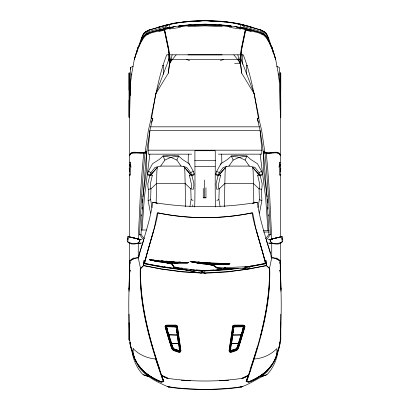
<?xml version="1.0" encoding="UTF-8"?>
<svg xmlns="http://www.w3.org/2000/svg" width="410" height="410" viewBox="0 0 410 410"><rect width="100%" height="100%" fill="white"/><g stroke="black" fill="none" stroke-linecap="round" stroke-linejoin="round"><path stroke-width="0.61" d="M129.032 322.726L129.032 339.946L129.032 314.132M129.032 100.04L129.032 117.255L129.032 73.031L129.032 90.246M129.581 339.588L129.581 340.141L129.581 333.509M129.581 117.45L129.581 116.901M130.375 344.682L130.375 345.394L130.375 344.723M130.375 95.14L130.375 67.578L133.055 66.276M280.194 110.223L280.194 72.831L280.194 73.385M280.747 322.767L280.747 339.946L280.747 314.132M280.747 100.076L280.747 117.255L280.747 73.031L280.747 90.205M215.501 206.963C214.896 188.221 215.399 169.463 215.229 150.726L194.929 150.726C194.806 169.463 195.252 188.216 194.694 206.963M143.664 263.02L144.192 260.022L143.561 265.593L140.281 268.473C139.185 307.28 150.588 345.087 163.462 381.285L163.026 381.879L161.248 381.997C151.449 378.087 142.398 371.972 136.689 362.927M188.18 163.077L188.298 154.16M266.336 263.02L265.808 260.022L266.438 265.593L269.519 268.237L269.483 268.986C269.959 307.541 259.033 345.077 246.379 381.131L246.974 381.879L248.752 381.997C258.551 378.087 267.602 371.972 273.311 362.927M129.621 113.765L130.529 82.533L131.856 73.867M129.934 166.127L129.975 164.308M281.029 291.812C281.526 308.422 281.014 325.181 280.143 341.802C278.149 360.267 266.551 376.231 248.67 382.315M130.175 95.248L130.529 82.533M129.698 260.97L129.027 289.245L129.36 278.564M129.437 275.423L129.765 261.6M129.355 287.297L128.909 289.163L129.027 291.495L129.581 281.388L129.857 260.934C132.558 259.51 135.064 257.162 138.503 257.813C143.162 239.368 150.178 221.338 152.679 202.335L154.18 202.335L157.522 203.652M142.055 229.948L144.351 197.635L149.875 154.16M156.169 202.919L156.866 171.103L157.46 167.229L149.958 175.88L147.708 174.85L147.585 173.942L148.415 171.257L152.561 163.718L159.316 159.413L163.067 156.015L170.842 155.267L178.663 156.015L182.414 159.413L189.128 163.718L193.274 171.257L194.14 173.942L194.022 174.85L191.772 175.88L183.588 166.178M224.342 206.686L225.136 171.103L225.731 167.229L226.412 166.178M151.997 207.619L150.629 199.608L150.941 188.831L150.429 188.082L150.352 183.972L152.284 175.521L151.377 174.101M220.057 206.384L218.899 199.608L219.217 188.831L218.704 188.082L218.622 183.972L220.559 175.521L219.647 174.101L225.731 167.229L218.228 175.88L215.978 174.85L215.86 173.942L216.726 171.257L220.872 163.718L227.586 159.413L231.337 156.015L239.158 155.267L246.933 156.015L250.684 159.413L257.439 163.718L261.585 171.257L262.415 173.942L262.292 174.85L260.042 175.88L252.539 167.229L253.134 171.103L253.831 202.919M258.433 118.285L254.318 94.003L241.685 73.175L240.537 63.186L240.772 54.812L241.408 49.523L245.472 29.581C245.2 28.177 242.976 28.556 244.37 26.855L241.367 24.723L231.732 22.832L222.056 21.684L205 20.777L187.944 21.684L178.268 22.832L170.053 24.328L168.633 24.723L165.63 26.855L149.286 31.437L145.535 33.015L143.438 34.517L141.665 37.52L137.796 48.969L142.255 38.191L144.192 35.424L149.599 32.662L166.029 28.28L165.63 26.855M240.301 63.186L240.578 54.812L241.167 49.564L245.236 30.058M240.737 63.222L241.567 49.8L245.708 30.135C245.042 26.419 238.989 27.716 236.078 26.778L239.512 28.121L258.464 32.779L263.758 35.188L266.203 37.679L268.14 40.6L271.733 47.944L267.663 38.074L265.767 35.347L260.437 32.621L243.97 28.28M150.547 213.154L148.138 200.639L148.533 189.343L148.061 188.118L147.825 183.777L149.932 175.003M279.512 174.183L279.825 164.349M280.635 171.677L280.778 167.977M185.658 206.686L184.864 171.103L184.269 167.229L191.772 175.88L190.783 172.6L186.637 167.352L181.071 166.086L160.659 166.086L155.088 167.352L150.941 172.6L149.958 175.88L157.46 167.229M252.539 167.229L260.042 175.88L259.058 172.6L254.912 167.352L249.341 166.086L228.929 166.086L223.363 167.352L219.217 172.6L218.228 175.88L219.647 174.101M280.737 279.805L280.419 281.388L280.973 291.495L281.091 289.163L280.645 287.297M279.825 343.816L279.907 342.037L279.84 343.313M191.619 154.16L148.297 154.16L148.102 150.173L149.916 130.698L260.084 130.698L261.898 150.173L261.703 154.16L218.381 154.16M234.653 63.345L240.537 63.186L240.772 54.812M132.343 259.351L135.505 258.249L138.503 257.813L139.451 253.113L143.756 240.122L139.533 234.515L141.465 197.635L143.561 168.695L145.022 152.858L146.519 152.858L142.967 197.635L141.03 234.515L144.489 238.845M141.645 216.039L141.722 214.768M142.07 209.059L142.188 207.152M142.46 202.714L142.69 198.906M280.143 341.996L280.537 337.102M179.098 351.042L179.652 350.406L176.054 326.755L166.542 326.755L168.91 336.154L172.308 346.855L173.292 348.828L179.098 351.042L179.375 350.212M151.259 118.229L152.797 118.229L149.875 130.313L146.519 152.976L145.022 153.017L148.379 130.313L151.259 118.229L151.059 117.398C155.621 96.417 158.895 74.871 166.737 54.812L243.263 54.812C251.104 74.871 254.379 96.417 258.941 117.398L258.741 118.229L261.621 130.313L264.978 153.017L263.481 152.976L260.124 130.313L257.203 118.229L258.741 118.229M250.105 266.777L249.659 268.196L245.672 269.303L244.801 268.314L244.96 266.777L247.466 266.346M220.754 164.861L220.872 163.718M149.26 259.75L150.234 260.299L167.449 261.918L187.508 263.066L187.549 262.707L188.692 262.513L185.586 262.328M208.71 264.527L208.751 264.168L213.646 265.116L217.279 267.684L225.772 267.92L225.69 268.591L217.121 268.079L213.451 265.552L208.71 264.527L213.292 265.511L216.967 268.037L221.328 268.237M151.567 118.285L155.682 94.003L168.315 73.175L170.222 57.805M248.783 266.244L245.985 267.33L244.801 268.314L224.547 268.673L224.665 267.643L244.96 266.777L249.659 268.196M232.67 334.027L232.875 332.325M173.886 267.212L171.949 264.05L167.213 262.984L167.249 262.672L172.149 263.656L174.081 266.854L182.491 268.437L182.337 269.068L173.886 267.212L171.872 264.014L167.828 263.082M228.493 264.291L228.534 263.973L208.869 264.132L191.654 261.641L192.126 261.918C204.016 264.911 216.326 265.019 228.493 264.291L211.217 264.537M168.315 73.175L169.924 60.511M127.172 240.439L127.684 236.529L141.814 239.768M131.436 75.071L134.321 59.394L138.267 46.76L134.321 59.394L137.991 47.668M142.854 197.01L146.519 169.443L146.519 152.781M237.733 346.778L238.758 343.303L231.296 343.421L230.271 350.924M233.044 331.106L233.295 329.276M233.459 328.056L233.628 326.678L243.699 326.637L240.496 336.784M130.016 162.652L130.134 162.099L130.293 162.688L129.386 164.349L129.345 166.127L129.662 174.183L130.293 174.814M231.512 344.062L232.147 339.654M232.332 338.399L232.511 337.138M231.43 343.124L231.768 340.802M230.712 349.612L230.886 348.413M232.777 335.283L232.957 334.058M233.136 332.828L233.316 331.603M278.984 167.244L279.63 163.006M231.85 340.223L232.639 334.929M248.465 374.304L246.108 381.526M128.971 291.812C128.474 308.422 128.986 325.181 129.857 341.802C131.851 360.267 143.449 376.231 161.33 382.315M224.547 268.673L224.665 267.643M189.943 206.384L191.101 199.608L190.783 188.831L191.296 188.082L191.378 183.972L189.44 175.521L190.353 174.101M192.649 206.117L192.859 204.903M258.003 207.619L259.371 199.608L259.058 188.831L259.571 188.082L259.648 183.972L257.716 175.521L258.623 174.101M260.068 175.003L262.174 183.777L261.939 188.118L261.467 189.343L261.862 200.639L259.453 213.154M172.108 54.812L170.488 63.145L168.592 49.523L164.528 30.212L164.805 29.028L166.029 28.28M228.811 264.409L228.888 264.014L229.954 263.814L228.811 264.409L208.751 263.461L191.419 262.036L189.917 261.247L208.828 263.066L228.888 264.014M240.142 27.803L240.813 24.569M269.519 268.237L271.692 257.972C266.633 239.589 259.966 221.364 257.321 202.335L255.819 202.335L252.478 203.652M144.443 262.574L153.191 232.203M279.758 263.435L280.163 261.585M129.621 155.108C131.015 149.409 140.153 154.124 143.797 152.464L145.022 153.017M129.621 155.779C130.964 149.727 140.333 154.314 144.11 152.781L145.022 152.858M128.832 236.765L127.566 241.9C131.338 245.785 136.366 243.391 140.758 243.084M277.657 353.092C276.268 361.026 272.624 368.78 267.074 374.612C257.9 377.718 250.146 384.288 240.772 387.05L242.828 386.461M279.866 262.118L280.378 260.816L279.789 260.734M279.036 347.208L279.697 344.38M279.861 272.009L280.378 270.21M280.102 343.616L276.627 354.911M218.064 175.588L216.096 183.777L216.331 188.118L216.808 189.343M260.596 335.954C266.049 313.988 270.205 291.474 269.601 268.75L266.438 265.593L266.438 264.112M168.987 54.812L168.433 49.8L164.292 30.135C164.958 26.419 171.011 27.716 173.922 26.778L170.488 28.121L151.536 32.779L146.242 35.188L143.797 37.679L141.86 40.6L138.267 47.944C140.727 42.076 142.27 34.132 149.563 32.621M127.372 239.532L127.725 238.107M176.966 325.571L177.438 326.796L180.953 350.883L180.477 352.026L179.334 352.503L173.527 350.565L172.385 349.658L171.277 347.326L165.04 326.719L165.512 325.571L166.66 325.099L175.818 325.099L176.966 325.571L176.648 326.165L177.084 327.231L180.477 350.529L180.082 351.472L179.134 351.867L173.609 350.053L172.62 349.264L171.554 347.05L165.512 327.113L165.906 326.165L166.896 325.73L175.7 325.73L176.648 326.165M279.825 175.367L279.984 174.773M204.749 271.804L202.355 272.307L201.054 273.132L181.148 268.986L181.425 268.002L202.76 271.584M140.005 239.491L139.492 241.305L138.308 243.166L141.547 243.125M201.054 273.132L201.484 271.594L205.907 273.767M240.865 335.324L241.536 332.956M242.213 330.588L243.053 327.626M229.918 351.472L229.523 350.529L232.916 327.231L233.351 326.165L234.3 325.73L243.104 325.73L244.093 326.165L244.488 327.113L238.446 347.05L237.38 349.264L236.391 350.053L230.866 351.867L229.677 351.554L229.205 350.447L233.034 325.571L234.182 325.099L243.34 325.099L244.488 325.571L244.96 326.719L238.722 347.326L237.615 349.658L236.473 350.565L230.666 352.503L229.523 352.026L229.046 350.883L232.562 326.796L233.034 325.571M136.638 53.254L137.934 49.072M257.357 347.091L250.331 369.005M237.298 346.619L240.696 335.918M151.495 122.303L152.797 118.229M139.051 45.505L139.62 43.767M141.142 39.129L143.715 33.333L145.811 31.637L149.522 29.817L172.031 23.58L187.98 21.407L205 20.5L227.663 21.961M238.476 343.626L241.326 334.811L232.639 335.011M140.123 239.532L139.533 241.305L138.308 243.166M276.468 354.911L278.841 347.803M250.843 368.969L246.538 381.285M276.314 356.136L274.075 361.42M233.946 326.755L230.348 350.406L230.902 351.042L236.708 348.828L237.692 346.855L243.617 327.149L242.904 326.56L233.946 326.755L242.787 326.678M155.682 94.003L169.965 56.595M193.192 189.343L193.669 188.118L193.904 183.777L191.936 175.588M165.753 325.888L165.317 326.995L167.962 336.313L171.359 347.014L172.425 349.264L173.527 350.171L179.216 352.026L180.323 351.554L180.795 350.447L177.361 327.072L176.884 325.888L175.782 325.412L166.896 325.412L165.753 325.888L165.906 326.165M158.168 261.447L157.46 261.329L167.013 261.329L158.091 261.641L150.429 260.145L167.331 262.984M233.946 327.308L234.141 326.837M137.637 239.491L137.873 238.938L139.374 239.291L128.079 236.529L137.873 238.938M181.071 166.086L176.848 160.084L178.663 156.015L170.842 157.322L164.881 160.084L160.659 166.086M249.341 166.086L245.118 160.084L246.933 156.015L239.158 157.322L233.152 160.084L228.929 166.086M141.86 40.6C144.786 30.811 156.917 31.385 164.881 28.592L173.609 26.937M272.655 364.27L267.387 371.496L261.426 376.626M164.764 29.387L165.276 28.515L170.57 27.332M130.175 154.396L131.4 153.135M172.149 263.656L171.872 264.014M199.711 263.143L198.958 263.066L208.357 262.984L199.588 263.379L191.613 261.882L192.126 261.918M230.548 350.883L230.625 350.212M229.677 351.554L230.866 351.867M237.062 347.091L235.801 348.91L230.743 350.488M248.752 381.997L248.788 381.92C257.229 378.143 265.747 373.5 271.02 365.633M142.198 36.346L143.756 33.333L145.888 31.637L149.563 29.817M244.093 326.165L244.247 325.888L243.104 325.412L234.218 325.412L233.116 325.888L233.351 326.165M249.997 369.492L250.684 368.493M231.337 26.307L231.691 26.778C213.974 24.646 196.026 24.646 178.309 26.778L178.663 26.307M178.309 26.778L179.134 25.871L187.903 24.923L205 24.134L222.097 24.923L230.866 25.871L231.691 26.778M178.78 26.778L179.134 26.307C196.298 24.185 213.702 24.185 230.866 26.307L231.219 26.778M265.511 238.845L268.97 234.515L267.033 197.635L263.481 152.858L264.978 152.858L266.438 168.695L268.535 197.635L270.467 234.515L266.244 240.122L270.549 253.113M176.136 54.858L169.463 63.186L169.463 59.471L240.537 59.471M137.345 364.27C143.597 375.78 156.005 381.387 167.367 386.538C179.047 389.397 191.291 388.9 203.222 389.459L203.462 389.182M280.378 155.108C278.984 149.409 269.847 154.124 266.203 152.464L264.978 152.858M163.462 381.285L163.621 381.131C150.957 344.984 139.687 307.428 140.399 268.75L140.281 268.473M244.96 326.719L244.488 327.113M165.081 28.715L166.383 28.198M159.669 369.005C148.702 336.825 140.046 303.215 140.517 268.986L140.758 268.791M167.013 261.447L166.542 261.841L161.709 261.729M279.707 174.814L280.337 174.183L280.655 166.127L280.614 164.349L279.707 162.688L279.866 162.099L279.984 162.652M208.357 262.984L207.844 263.379L203.401 263.379M178.586 26.46L178.98 26.184M281.168 236.765L282.352 241.546C279.292 243.73 274.767 244.416 271.379 242.648L270.508 241.305L269.995 239.491L281.921 236.529L270.626 239.291L282.316 236.529L282.828 240.439M130.411 153.847L132.189 153.176L144.546 152.817M203.222 389.459C216.152 389.157 230.189 389.428 242.551 386.579M190.783 172.6L193.274 171.257M259.058 172.6L261.585 171.257M245.472 29.581L251.279 30.883M189.44 175.521L191.101 174.696M257.716 175.521L259.371 174.696M146.047 31.754L149.758 29.976M264.978 153.017L266.203 152.464M187.508 263.066L188.298 262.697M242.115 378.286L248.117 375.483M247.999 375.837L241.997 378.64L248.275 375.524L241.879 378.404C217.536 381.879 192.464 381.879 168.12 378.404L161.724 375.524L161.535 374.304M138.621 242.648C135.233 244.416 130.708 243.73 127.648 241.546M191.731 174.973L194.14 173.942M260.007 174.973L262.415 173.942M148.138 200.639L150.629 199.608M216.91 200.434L218.899 199.608M246.789 268.842L245.672 269.303L244.765 268.079L242.863 268.13M134.203 257.931C132.343 258.141 131.446 260.165 129.621 260.299L129.621 242.746M179.411 26.03L181.348 25.753M167.213 326.678L176.054 326.755M257.321 202.335C222.825 208.131 187.175 208.131 152.679 202.335M131.4 260.181L129.934 260.499M220.334 60.583L223.281 59.511M261.349 376.549L266.561 374.812M268.186 239.768L269.995 239.491M230.784 352.026L236.473 350.171L237.574 349.264L238.64 347.014L242.038 336.313L244.683 326.995L244.247 325.888M241.09 387.014L242.356 386.62C217.72 390.31 192.28 390.31 167.644 386.62L169.227 387.05L167.172 386.461M230.85 350.745L235.504 349.305M150.362 29.792L158.234 27.398M158.562 27.055L168.751 24.292M160.633 26.727L158.839 27.214L160.643 26.742M161.827 26.399L172.067 23.775M158.839 31.555L164.292 30.135M279.077 237.282L269.857 239.522M163.651 25.963L165.455 25.497M166.655 25.184L168.459 24.713M165.435 28.515L167.172 28.357M158.25 30.176L166.147 28.398M146.442 33.963L148.497 33.758M148.533 189.343L150.941 188.831L156.671 183.46L185.059 183.46L190.783 188.831L192.592 189.215M217.408 189.215L219.217 188.831L224.941 183.46L253.329 183.46L259.058 188.831L261.467 189.343M248.921 266.659L265.296 263.461C261.831 246.441 255.138 230.056 251.991 212.877C220.846 219.386 188.482 219.217 157.337 212.8L154.457 227.406L144.269 263.343L161.684 266.659L181.902 269.421L186.268 269.652M248.316 266.659L265.731 263.343L255.543 227.406L252.662 212.8C221.513 219.124 189.159 219.288 158.009 212.877C154.862 230.056 148.169 246.441 144.704 263.461L161.684 266.777L181.784 269.421L186.176 269.678M249.567 266.818L266.438 263.62M250.141 266.111L251.386 265.875M258.228 264.588L259.474 264.353M248.875 213.651L250.12 213.42M169.304 29.028L180.441 27.373M173.23 23.575L174.393 23.37M171.908 23.58L178.268 22.514M174.399 26.66L175.111 26.542L173.527 26.737M254.4 358.976C262.866 358.34 270.969 354.706 276.863 348.592C278.139 364.464 262.205 376.585 248.788 381.761L247.209 381.679L246.856 381.09C259.325 344.871 270.856 307.192 269.718 268.473M180.533 26.004L181.707 25.835M174.634 26.583L179.805 25.871M235.683 268.386L228.098 269.421L205 270.646L190.014 269.852M229.954 268.929L231.219 268.76M232.48 268.591L234.376 268.335M130.211 260.734L129.621 260.816L130.134 262.118M238.287 268.376L228.257 269.698L205 270.964L194.314 270.38M236.385 268.345L228.216 269.421L205 270.764L193.079 270.077M178.427 22.673L179.544 22.535M181.22 22.335L182.337 22.196M203.263 188.364L203.263 197.794L205.948 197.794L205.948 187.734M182.337 21.961C205.364 19.557 229.175 20.08 251.438 27.055M184.828 21.935L186.693 21.735M183.552 25.63L184.802 25.507M182.547 25.645L184.946 25.43M263.281 151.398L264.824 151.28M191.101 24.974L187.944 25.159L191.101 25.025M194.258 24.795L199.316 24.503M201.207 24.39L208.792 24.39M194.893 24.815L199.316 24.569M202.473 24.39L207.527 24.39M198.05 24.795L199.316 24.723M206.245 270.38L203.755 270.38M209.987 270.175L213.728 269.97M216.844 269.8L218.709 269.698M227.232 271.912L205 273.291L182.768 271.912M219.529 380.772L228.693 380.26M189.835 21.51L193.628 21.315M197.42 21.125L201.207 20.93M187.903 26.66L205 25.83L222.097 26.66M227.391 271.912L248.552 269.109L266.438 265.593L248.117 269.027L228.021 271.671L203.719 272.865M187.191 262.825L170.985 263.046M177.161 263.225L187.191 262.948L187.191 262.631L167.367 262.59L150.429 259.904L158.05 261.724L167.29 263.025L177.161 263.225L177.084 262.866L168.003 261.565L168.474 262L177.161 263.225L168.003 261.565L177.084 262.866L177.084 263.143L175.29 262.815M224.506 268.632L235.268 268.34M231.296 343.575L238.758 343.457M231.296 343.457L234.407 343.426M232.639 335.088L241.326 335.011M233.628 326.837L243.699 326.796M187.903 54.858L222.097 54.858M235.366 26.583L228.652 25.753M162.416 65.477L163.698 65.477L163.698 74.251M247.584 65.477L246.302 65.477L246.302 74.251M150.567 126.828L259.433 126.828M148.102 150.173L261.898 150.173M194.694 160.52L215.465 160.52M195.088 166.48L215.106 166.48M203.263 197.794L205.948 197.794M263.527 232.029L269.273 232.029M139.533 234.515L141.03 234.515M268.97 234.515L270.467 234.515M271.733 242.756L271.733 257.342L271.02 256.27L271.497 257.813C274.936 257.162 277.442 259.51 280.143 260.934L280.419 281.388M202.13 263.379L199.588 263.379L210.007 264.532M129.621 270.21L129.857 270.805L130.411 270.805M279.589 270.805L280.143 270.805M166.931 326.719L175.741 326.719M234.259 326.719L243.068 326.719M143.438 374.812L148.651 376.549M141.353 230.02L146.416 230.03M176.372 326.837L166.301 326.637L176.372 326.837L176.541 328.056M261.503 33.758L263.558 33.963M263.538 230.543L269.273 230.594M177.361 335.011L168.674 334.811L177.361 335.088L178.15 340.223M175.593 343.426L178.704 343.457L179.729 350.924M268.453 243.125L271.692 243.166L271.379 242.648M269.242 243.084C273.634 243.391 278.662 245.785 282.434 241.9L282.352 241.546M178.704 343.421L171.242 343.303L178.704 343.575M167.941 262.994L169.771 263.025M182.609 271.912L161.448 269.109L143.561 265.593L140.517 268.986M239.778 57.805L240.537 63.186L239.512 63.145L237.892 54.812M242.828 28.357L244.919 28.715C252.985 31.257 265.173 30.801 268.14 40.6M223.819 268.35L225.69 268.591M208.869 262.789L229.954 263.814M208.792 20.93L212.58 21.125M216.372 21.315L220.165 21.51M210.684 24.569L215.106 24.815M218.899 25.025L222.056 25.2L218.899 24.974M210.684 24.723L211.949 24.795M196.272 269.97L200.013 270.175M188.026 270.041L181.743 269.698L161.684 267.053L143.561 263.62M199.885 272.655L181.978 271.671L161.883 269.027L143.561 265.593L143.561 264.112M181.307 380.26L190.471 380.772M210.684 24.503L215.742 24.795M187.549 262.707L167.449 261.524L149.26 259.617M171.293 261.472L174.404 261.657M178.75 261.918L180.615 262.031M210.012 263.143L209.382 263.102L209.817 263.497L218.663 264.645L218.581 264.291L211.852 263.389M145.176 151.28L146.718 151.398M193.074 261.503L194.97 261.657M198.127 261.913L199.393 262.021M203.186 262.328L204.446 262.431M225.054 25.43L227.453 25.645M152.53 259.827L153.786 259.945M156.917 260.242L158.168 260.36M161.304 260.657L163.18 260.832M165.686 261.073L167.567 261.247M225.198 25.507L226.448 25.63M223.306 21.735L225.172 21.935M227.663 22.196L228.78 22.335M230.456 22.535L231.573 22.673M236.473 26.737L234.889 26.542L235.601 26.66M236.391 26.937L244.724 28.515L245.236 29.387M229.559 27.373L240.696 29.028M164.251 266.802L165.512 266.971M166.778 267.141L168.038 267.31M173.097 267.991L174.358 268.166M175.623 268.335L177.52 268.591M178.78 268.76L180.046 268.929M228.293 25.835L229.467 26.004M218.663 264.645L209.382 263.102L218.581 264.291L218.504 264.563L211.832 263.451M231.691 22.514L241.29 24.328L260.478 29.817L264.189 31.637L266.285 33.333L268.858 39.129M235.606 23.37L236.77 23.575M168.71 261.606L174.091 262.595M159.879 213.42L161.125 213.651M150.526 264.353L151.772 264.588M158.614 265.875L159.859 266.111M194.263 271.538L181.148 268.986M173.768 267.13L182.337 268.95M237.933 23.775L248.173 26.399M191.654 261.641L199.588 263.42M150.429 259.904L158.05 261.724M140.143 239.522L130.923 237.282M251.632 30.212L239.43 27.332M244.37 26.855L260.714 31.437L264.465 33.015L266.561 34.517L268.335 37.52L272.204 48.969C269.498 42.84 268.104 34.307 260.401 32.662M241.541 24.713L243.345 25.184M244.544 25.497L246.348 25.963M249.357 26.742L251.161 27.214L249.367 26.727M245.708 30.135L251.161 31.555M244.565 28.515L243.617 28.198M251.766 27.398L259.638 29.792M174.496 349.305L179.149 350.745M265.454 152.817L266.285 153.094C269.923 154.724 279.015 150.06 280.378 155.779M179.134 350.565L174.199 348.91L172.938 347.091M148.574 376.626L142.926 374.612C137.376 368.78 133.732 361.026 132.343 353.092M186.719 59.511L189.666 60.583M278.6 260.181L280.066 260.499M230.195 25.871L230.589 26.03M275.797 257.931C277.657 258.141 278.554 260.165 280.378 260.299L280.378 242.746M277.657 259.351L274.495 258.249L271.497 257.813M259.371 199.608L261.862 200.639M191.101 199.608L193.089 200.434M215.86 173.942L218.269 174.973M147.585 173.942L149.993 174.973M176.848 160.084L170.842 157.322L163.067 156.015L164.881 160.084M245.118 160.084L239.158 157.322L231.337 156.015L233.152 160.084M161.883 375.483L167.885 378.286M162.001 375.837L168.003 378.64L161.724 375.524L163.892 381.526M260.242 29.976L263.953 31.754M276.719 66.276L279.405 67.578L279.405 82.02M260.437 29.817L264.112 31.637L266.244 33.333L267.802 36.346M218.899 174.696L220.559 175.521M150.629 174.696L152.284 175.521M167.449 386.579L168.91 387.014M148.415 171.257L150.941 172.6M216.726 171.257L219.217 172.6M165.512 327.113L165.04 326.719M231.02 26.184L231.414 26.46M143.797 152.464L144.11 152.781L143.715 153.094L142.296 168.695L140.205 197.594L138.267 238.953M206.537 389.182L206.778 389.459M233.864 54.858L240.537 63.186M138.98 365.633C144.253 373.5 152.771 378.143 161.212 381.92L161.248 381.997M159.316 368.493L160.002 369.492M271.692 243.166L270.467 241.305L269.877 239.532M279.825 154.396C276.765 150.526 269.959 154.088 265.89 152.781L266.285 153.094L267.704 168.695L269.795 197.594L271.733 238.953M179.257 350.488L179.452 350.883M135.925 361.42L133.686 356.136M272.127 238.938L272.363 239.491M175.859 326.837L176.054 327.308M129.581 281.388L129.263 279.805M134.26 356.685L131.159 347.803M135.474 359.647L136.689 362.609M240.485 57.784L254.318 94.003M133.373 354.911L129.898 343.616M171.523 343.626L168.674 335.011M270.38 43.767L270.948 45.505M166.301 326.796L169.504 336.784M257.203 118.229L258.505 122.303M169.304 335.918L172.702 346.619M272.009 47.668L275.679 59.394L278.564 75.071M272.066 49.072L273.362 53.254M171.242 343.457L172.267 346.778M166.947 327.626L167.787 330.588M168.464 332.956L169.135 335.324M256.809 232.203L265.557 262.574M130.016 174.773L130.175 175.367M282.275 238.107L282.628 239.532M129.857 270.805L130.139 272.009M130.303 344.38L130.964 347.208M129.837 261.585L130.242 263.435M130.16 343.313L130.093 342.037L130.175 343.816M140.481 268.237L138.308 257.972L138.98 256.27L138.267 257.342L138.267 242.756M169.186 24.569L169.858 27.803M164.764 30.058L168.833 49.564L169.422 54.812M278.144 73.867L279.471 82.533L280.378 113.765L280.378 163.159M130.37 163.006L131.015 167.244M178.232 340.802L178.57 343.124M179.114 348.413L179.288 349.612M176.684 331.603L176.864 332.828M177.043 334.058L177.222 335.283M177.489 337.138L177.668 338.399M177.853 339.654L178.488 344.062M176.705 329.276L176.956 331.106M267.146 197.01L263.481 169.443L263.481 152.781M240.398 63.043L241.685 73.175M177.125 332.325L177.33 334.027M168.151 54.509L168.807 60.229M260.124 154.16L265.649 197.635L267.961 230.579M189.128 163.718L189.246 164.861M230.866 350.565L230.902 351.042M267.31 198.906L267.54 202.714M267.812 207.152L267.93 209.059M268.278 214.768L268.355 216.039M130.488 174.183L130.175 164.349M129.222 167.977L129.365 171.677M280.302 260.97L280.973 289.245L280.64 278.564M280.235 261.6L280.563 275.423M280.025 164.308L280.066 166.127M169.227 54.812L169.32 59.142M221.702 154.16L221.82 163.077M280.378 174.993L280.378 237.154M279.825 270.21L279.825 270.605M242.71 54.776L242.71 64.288M205 24.134L205 25M204.605 180.026L204.605 197.635M169.463 56.503L169.463 57.764M130.375 67.578L130.375 69.3M130.175 270.21L130.175 270.605M129.581 73.385L129.581 72.831L129.621 163.159M129.621 174.993L129.621 237.154M133.137 348.592C131.861 364.464 147.795 376.585 161.212 381.761L162.79 381.679L163.144 381.09L155.6 358.976C147.134 358.34 139.031 354.706 133.137 348.592M280.773 174.732L280.537 175.09L280.814 174.732M244.052 28.28L251.75 30.176L244.052 28.28M129.227 174.732L129.463 175.09L129.227 174.732M275.048 57.303L271.733 46.76L275.679 59.394L275.048 57.303"/></g></svg>
